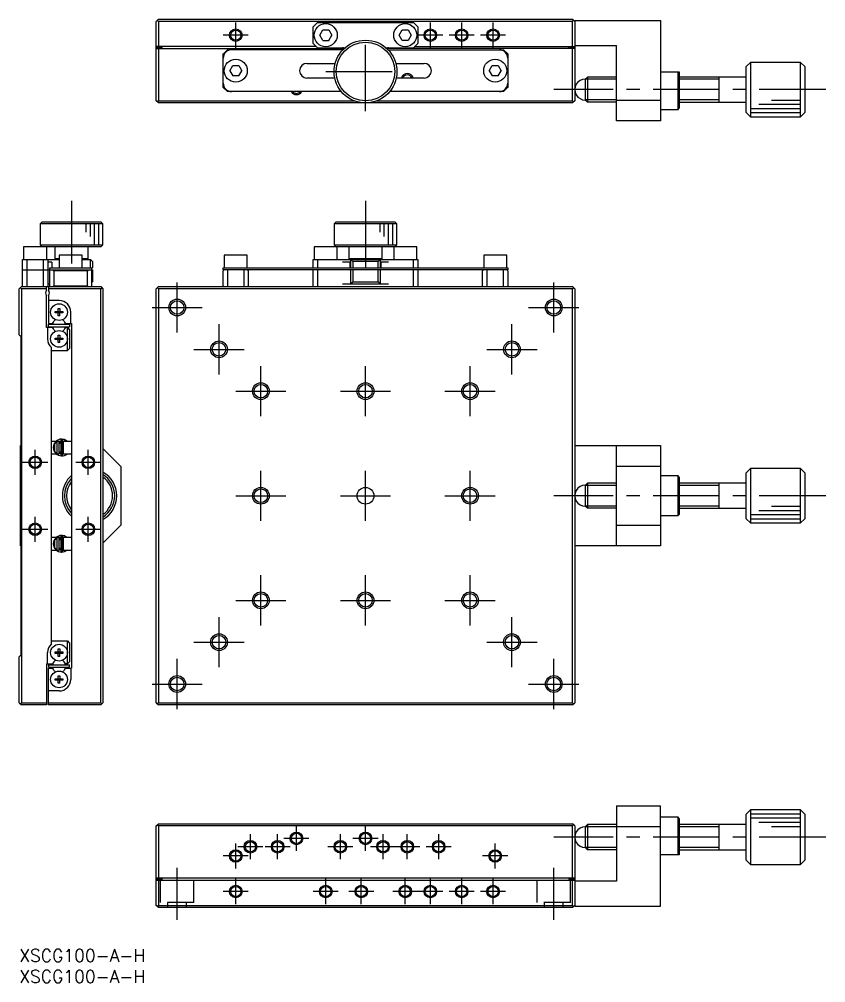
# Model space of a CAD drawing. Extents: x 0 to 385, y -8 to 222.
# Drawn here: x 0 to 192.7, y -8 to 222.3 of the extents above; entities that cross this region are included whole.
import ezdxf

# ---------------------------------------------------------------- set-up
doc = ezdxf.new("R2010")
doc.units = 0
doc.header["$LTSCALE"] = 0.5
doc.linetypes.add('CENTER', pattern=[50.8, 31.75, -6.35, 6.35, -6.35])
doc.linetypes.add('DASHED', pattern=[19.05, 12.7, -6.35])
for name, color, linetype in [('MSM_CENTER', 1, 'CENTER'), ('MSM_CONTINUOUS', 7, 'CONTINUOUS'), ('MSM_DASHED', 4, 'DASHED'), ('MSM_NARROW', 5, 'CONTINUOUS'), ('MSM_PART_NUMBER', 7, 'CONTINUOUS')]:
    doc.layers.add(name, color=color, linetype=linetype)
doc.styles.get("Standard").update_dxf_attribs({"font": 'txt.shx', "height": 3, "bigfont": 'bigfont.shx'})

# ---------------------------------------------------------------- blocks, each defined once
blk = doc.blocks.new('*U2')
at = {"layer": 'MSM_PART_NUMBER'}
blk.add_text('XSCG100-A-H', height=3, dxfattribs=at).set_placement((0, -3))
blk = doc.blocks.new('*U3')
at = {"layer": 'MSM_PART_NUMBER'}
blk.add_text('XSCG100-A-H', height=3, dxfattribs=at).set_placement((0, -8))

msp = doc.modelspace()

# ---------------------------------------------------------------- linework, layer by layer
at = {"layer": 'MSM_CENTER'}
for p, q in [((51.744928, 215.499999), (51.744928, 221.500001)), ((98.244928, 215.499999), (98.244928, 221.500001)), ((105.744928, 215.499999), (105.744928, 221.500001)), ((113.244928, 215.499999), (113.244928, 221.500001)), ((82.744929, 200.3), (82.744929, 219.3)), ((54.744931, 218.5), (48.744928, 218.5)), ((101.244931, 218.5), (95.244928, 218.5)), ((108.744931, 218.5), (102.744928, 218.5)), ((116.244931, 218.5), (110.244928, 218.5)), ((73.244929, 209.8), (92.244929, 209.8)), ((192.744929, 205.5), (127.744929, 205.5)), ((12.5, 178.9), (12.5, 163.9)), ((82.744929, 178.9), (82.744929, 162.9)), ((37.744929, 147.4), (37.744929, 159.4)), ((127.744929, 147.4), (127.744929, 159.4)), ((31.744929, 153.4), (43.744929, 153.4)), ((121.744929, 153.4), (133.744929, 153.4)), ((47.744929, 137.4), (47.744929, 149.4)), ((117.744929, 137.4), (117.744929, 149.4)), ((41.744929, 143.4), (53.744929, 143.4)), ((111.744929, 143.4), (123.744929, 143.4)), ((57.744929, 127.4), (57.744929, 139.4)), ((82.744929, 127.4), (82.744929, 139.4)), ((107.744929, 127.4), (107.744929, 139.4)), ((51.744929, 133.4), (63.744929, 133.4)), ((76.744929, 133.4), (88.744929, 133.4)), ((101.744929, 133.4), (113.744929, 133.4)), ((3.8, 113.399999), (3.8, 119.400001)), ((16.5, 113.399999), (16.5, 119.400001)), ((0.799998, 116.4), (6.800001, 116.4)), ((13.499998, 116.4), (19.500001, 116.4)), ((57.744929, 102.4), (57.744929, 114.4)), ((82.744929, 102.4), (82.744929, 114.4)), ((107.744929, 102.4), (107.744929, 114.4)), ((51.744929, 108.4), (63.744929, 108.4)), ((76.744929, 108.4), (88.744929, 108.4)), ((101.744929, 108.4), (113.744929, 108.4)), ((192.744929, 108.4), (127.744929, 108.4)), ((3.8, 97.399999), (3.8, 103.400001)), ((16.5, 97.399999), (16.5, 103.400001)), ((0.799998, 100.4), (6.800001, 100.4)), ((13.499998, 100.4), (19.500001, 100.4)), ((57.744929, 77.4), (57.744929, 89.4)), ((82.744929, 77.4), (82.744929, 89.4)), ((107.744929, 77.4), (107.744929, 89.4)), ((51.744929, 83.4), (63.744929, 83.4)), ((76.744929, 83.4), (88.744929, 83.4)), ((101.744929, 83.4), (113.744929, 83.4)), ((47.744929, 67.4), (47.744929, 79.4)), ((117.744929, 67.4), (117.744929, 79.4)), ((41.744929, 73.4), (53.744929, 73.4)), ((111.744929, 73.4), (123.744929, 73.4)), ((37.744929, 57.4), (37.744929, 69.4)), ((127.744929, 57.4), (127.744929, 69.4)), ((31.744929, 63.4), (43.744929, 63.4)), ((121.744929, 63.4), (133.744929, 63.4)), ((66.244929, 23.499999), (66.244929, 29.500001)), ((82.744929, 23.499999), (82.744929, 29.500001)), ((55.244929, 21.499999), (55.244929, 27.500001)), ((61.744929, 21.499999), (61.744929, 27.500001)), ((69.244931, 26.5), (63.244928, 26.5)), ((76.744929, 21.499999), (76.744929, 27.500001)), ((85.744931, 26.5), (79.744928, 26.5)), ((86.944929, 21.499999), (86.944929, 27.500001)), ((92.744929, 21.499999), (92.744929, 27.500001)), ((100.244929, 21.499999), (100.244929, 27.500001)), ((192.744929, 26.8), (127.744929, 26.8)), ((51.744929, 19.299999), (51.744929, 25.300001)), ((58.244931, 24.5), (52.244928, 24.5)), ((64.744931, 24.5), (58.744928, 24.5)), ((79.744931, 24.5), (73.744928, 24.5)), ((95.744931, 24.5), (83.944928, 24.5)), ((103.244931, 24.5), (97.244928, 24.5)), ((113.744929, 19.299999), (113.744929, 25.300001)), ((54.744931, 22.3), (48.744928, 22.3)), ((116.744931, 22.3), (110.744928, 22.3)), ((37.744929, 7), (37.744929, 19.5)), ((127.744929, 7), (127.744929, 19.5)), ((51.744929, 10.799999), (51.744929, 16.800001)), ((73.244929, 10.799999), (73.244929, 16.800001)), ((81.744929, 10.799999), (81.744929, 16.800001)), ((92.244929, 10.799999), (92.244929, 16.800001)), ((98.244929, 10.799999), (98.244929, 16.800001)), ((105.744929, 10.799999), (105.744929, 16.800001)), ((113.244929, 10.799999), (113.244929, 16.800001)), ((54.744931, 13.8), (48.744928, 13.8)), ((76.244931, 13.8), (70.244928, 13.8)), ((84.744931, 13.8), (78.744928, 13.8)), ((101.244931, 13.8), (89.244928, 13.8)), ((108.744931, 13.8), (102.744928, 13.8)), ((116.244931, 13.8), (110.244928, 13.8))]:
    msp.add_line(p, q, dxfattribs=at)
at = {"layer": 'MSM_CONTINUOUS'}
for p, q in [((32.744929, 221.8), (33.244929, 222.3)), ((32.744929, 202.8), (32.744929, 221.8)), ((32.994929, 222.05), (33.244929, 221.8)), ((33.244929, 222.3), (132.244929, 222.3)), ((33.244929, 221.8), (33.244929, 215.8)), ((132.244929, 221.8), (33.244929, 221.8)), ((71.244929, 221.5), (70.244929, 220.5)), ((71.244929, 221.5), (94.244929, 221.5)), ((95.244929, 220.5), (94.244929, 221.5)), ((132.244929, 222.3), (132.744929, 221.8)), ((132.244929, 221.8), (132.494929, 222.05)), ((132.244929, 215.8), (132.244929, 221.8)), ((132.744929, 222), (153.244929, 222)), ((132.744929, 222), (132.744929, 202.8)), ((153.244929, 222), (153.244929, 198)), ((70.244929, 216.5), (70.244929, 220.5)), ((71.801554, 218.5), (72.523242, 219.75)), ((72.523242, 219.75), (73.966617, 219.75)), ((73.966617, 219.75), (74.688305, 218.5)), ((90.801554, 218.5), (91.523242, 219.75)), ((91.523242, 219.75), (92.966617, 219.75)), ((92.966617, 219.75), (93.688305, 218.5)), ((95.244929, 220.5), (95.244929, 216.5)), ((70.244929, 216.5), (71.244929, 215.5)), ((72.523242, 217.25), (71.801554, 218.5)), ((72.523242, 217.25), (73.966617, 217.25)), ((73.966617, 217.25), (74.688305, 218.5)), ((91.523242, 217.25), (90.801554, 218.5)), ((92.966617, 217.25), (91.523242, 217.25)), ((93.688305, 218.5), (92.966617, 217.25)), ((94.244929, 215.5), (95.244929, 216.5)), ((70.944929, 215.8), (32.744929, 215.8)), ((32.744929, 215.55), (34.144929, 215.55)), ((32.744929, 215.3), (77.64591, 215.3)), ((33.244929, 215.3), (33.244929, 202.8)), ((34.144929, 215.3), (34.144929, 215.55)), ((48.744929, 214), (48.944929, 214.2)), ((49.744929, 215), (48.944929, 214.2)), ((48.944929, 214.2), (48.944929, 213.87178)), ((77.340302, 215), (49.744929, 215)), ((71.244929, 215.5), (77.244929, 215.5)), ((132.744929, 215.3), (87.843949, 215.3)), ((88.149557, 215), (115.744929, 215)), ((88.244929, 215.5), (94.244929, 215.5)), ((94.544929, 215.8), (132.744929, 215.8)), ((116.744929, 214), (115.744929, 215)), ((116.544929, 213.87178), (116.544929, 214.2)), ((132.744929, 215.55), (131.344929, 215.55)), ((131.344929, 215.3), (131.344929, 215.55)), ((132.244929, 202.8), (132.244929, 215.3)), ((132.744929, 216), (142.744929, 216)), ((142.744929, 198), (142.744929, 216)), ((48.744929, 206), (48.744929, 214)), ((116.744929, 214), (116.744929, 206)), ((174.744929, 212), (173.744929, 211)), ((174.744929, 212), (174.744929, 199)), ((186.744929, 212), (174.744929, 212)), ((186.744929, 199), (186.744929, 212)), ((187.744929, 211), (186.744929, 212)), ((50.301554, 210), (51.023242, 211.25)), ((50.301554, 210), (51.023242, 208.75)), ((51.023242, 211.25), (52.466617, 211.25)), ((52.466617, 211.25), (53.188305, 210)), ((52.466617, 208.75), (53.188305, 210)), ((68.744929, 211.75), (75.502865, 211.75)), ((89.986994, 211.75), (96.744929, 211.75)), ((112.301554, 210), (113.023242, 211.25)), ((112.301554, 210), (113.023242, 208.75)), ((113.023242, 211.25), (114.466617, 211.25)), ((114.466617, 211.25), (115.188305, 210)), ((114.466617, 208.75), (115.188305, 210)), ((153.244929, 209.75), (157.744929, 209.75)), ((157.444929, 200.75), (157.444929, 209.75)), ((157.744929, 209.75), (157.744929, 201.05)), ((173.744929, 200), (173.744929, 211)), ((187.744929, 211), (187.744929, 200)), ((52.466617, 208.75), (51.023242, 208.75)), ((75.406844, 208.25), (68.744929, 208.25)), ((96.744929, 208.25), (90.083015, 208.25)), ((114.466617, 208.75), (113.023242, 208.75)), ((135.244929, 207.9585), (135.786429, 208.5)), ((135.244929, 207.9585), (135.244929, 203.0415)), ((135.786429, 208.5), (135.786429, 202.5)), ((142.744929, 208.5), (135.786429, 208.5)), ((173.744929, 208.5), (157.744929, 208.5)), ((167.244929, 202.499995), (167.244929, 208.500005)), ((49.744929, 205), (48.744929, 206)), ((48.944929, 206.12822), (48.944929, 205.8)), ((76.982118, 205), (49.744929, 205)), ((115.744929, 205), (88.507741, 205)), ((115.744929, 205), (116.544929, 205.8)), ((116.544929, 205.8), (116.544929, 206.12822)), ((116.744929, 206), (116.544929, 205.8)), ((33.244929, 202.3), (32.744929, 202.8)), ((33.244929, 202.8), (32.994929, 202.55)), ((33.244929, 202.8), (80.052347, 202.8)), ((85.437512, 202.8), (132.244929, 202.8)), ((132.494929, 202.55), (132.244929, 202.8)), ((132.744929, 202.8), (132.244929, 202.3)), ((135.786429, 202.5), (135.244929, 203.0415)), ((142.744929, 203), (153.244929, 203)), ((132.244929, 202.3), (33.244929, 202.3)), ((142.744929, 202.5), (135.786429, 202.5)), ((153.244929, 200.75), (157.444929, 200.75)), ((157.444929, 200.75), (157.744929, 201.05)), ((157.744929, 202.5), (173.744929, 202.5)), ((173.744929, 200), (174.744929, 199)), ((174.744929, 199), (186.744929, 199)), ((186.744929, 199), (187.744929, 200)), ((153.244929, 198), (142.744929, 198)), ((5.5, 173.9), (5, 173.4)), ((20, 173.4), (5, 173.4)), ((5, 173.4), (5, 168.4)), ((5.5, 173.9), (19.5, 173.9)), ((20, 173.4), (19.5, 173.9)), ((20, 168.4), (20, 173.4)), ((75.744929, 173.9), (75.244929, 173.4)), ((90.244929, 173.4), (75.244929, 173.4)), ((75.244929, 173.4), (75.244929, 168.4)), ((75.744929, 173.9), (89.744929, 173.9)), ((90.244929, 173.4), (89.744929, 173.9)), ((90.244929, 168.4), (90.244929, 173.4)), ((5, 168.4), (20, 168.4)), ((5, 168.4), (5.5, 167.9)), ((19.5, 167.9), (20, 168.4)), ((75.244929, 168.4), (90.244929, 168.4)), ((75.244929, 168.4), (75.744929, 167.9)), ((89.744929, 167.9), (90.244929, 168.4)), ((19.5, 167.9), (1.05, 167.9)), ((1.05, 167.9), (1.05, 164.9)), ((6.55, 164.9), (6.55, 167.9)), ((8.5, 167.9), (8.5, 165.1)), ((15.05, 165.9), (9.55, 165.9)), ((9.55, 165.9), (9.55, 162.9)), ((15.05, 162.9), (15.05, 165.9)), ((16.5, 165.1), (16.5, 167.9)), ((54.494929, 165.9), (48.994929, 165.9)), ((48.994929, 165.9), (48.994929, 162.9)), ((54.494929, 162.9), (54.494929, 165.9)), ((94.994929, 167.9), (70.494929, 167.9)), ((70.494929, 167.9), (70.494929, 164.9)), ((75.994929, 164.9), (75.994929, 167.9)), ((78.744929, 167.9), (78.744929, 165.1)), ((86.744929, 165.1), (86.744929, 167.9)), ((89.494929, 167.9), (89.494929, 164.9)), ((94.994929, 164.9), (94.994929, 167.9)), ((116.494929, 165.9), (110.994929, 165.9)), ((110.994929, 165.9), (110.994929, 162.9)), ((116.494929, 162.9), (116.494929, 165.9)), ((0.8, 164.9), (9.55, 164.9)), ((0.8, 158.4), (0.8, 164.9)), ((1.8, 164.9), (1.8, 158.4)), ((5.8, 158.4), (5.8, 164.9)), ((6.8, 164.9), (6.8, 158.4)), ((7.8, 164.2), (6.8, 164.2)), ((7.8, 164.2), (7.8, 162.9)), ((8.5, 165.1), (9.55, 165.1)), ((8.5, 165.1), (8.7, 164.9)), ((15.05, 165.1), (16.5, 165.1)), ((15.05, 164.9), (17, 164.9)), ((16.3, 164.9), (16.5, 165.1)), ((17, 162.9), (17, 164.9)), ((17, 164.9), (17.5, 164.4)), ((17.5, 164.4), (17.5, 162.9)), ((70.244929, 162.9), (70.244929, 164.9)), ((70.244929, 164.9), (95.244929, 164.9)), ((71.244929, 164.9), (71.244929, 162.9)), ((78.97698, 164.2), (77.244929, 164.2)), ((78.744929, 165.1), (86.744929, 165.1)), ((78.744929, 165.1), (78.944929, 164.9)), ((78.97698, 164.2), (78.97698, 162.9)), ((79.244929, 164.9), (79.744929, 164.4)), ((79.244929, 162.9), (79.244929, 164.9)), ((79.744929, 164.4), (79.744929, 162.9)), ((85.744929, 164.4), (79.744929, 164.4)), ((86.244929, 164.9), (85.744929, 164.4)), ((85.744929, 162.9), (85.744929, 164.4)), ((86.244929, 164.9), (86.244929, 162.9)), ((88.244929, 164.2), (86.512879, 164.2)), ((86.512879, 162.9), (86.512879, 164.2)), ((86.544929, 164.9), (86.744929, 165.1)), ((94.244929, 162.9), (94.244929, 164.9)), ((95.244929, 164.9), (95.244929, 162.9)), ((0.8, 162.4), (17.5, 162.4)), ((7.3, 158.4), (7.3, 162.9)), ((7.3, 162.9), (17.5, 162.9)), ((8.3, 162.2), (8.1, 162.4)), ((8.3, 162.2), (8.3, 158.6)), ((16.3, 162.2), (8.3, 162.2)), ((16.5, 162.4), (16.3, 162.2)), ((16.3, 158.6), (16.3, 162.2)), ((17.3, 162.9), (17.3, 158.4)), ((17.5, 162.4), (17.5, 159.5)), ((48.744929, 162.4), (48.744929, 162.9)), ((48.744929, 162.9), (116.744929, 162.9)), ((48.944929, 162.4), (48.744929, 162.2)), ((116.744929, 162.4), (48.744929, 162.4)), ((48.744929, 158.6), (48.744929, 162.2)), ((49.744929, 162.4), (49.744929, 158.4)), ((53.744929, 158.4), (53.744929, 162.4)), ((54.544929, 162.4), (54.744929, 162.2)), ((54.744929, 162.2), (54.744929, 158.6)), ((70.244929, 158.4), (70.244929, 162.4)), ((71.244929, 162.4), (71.244929, 158.4)), ((79.244929, 159), (79.244929, 162.4)), ((79.744929, 162.4), (79.744929, 159.5)), ((85.744929, 159.5), (85.744929, 162.4)), ((86.244929, 162.4), (86.244929, 159)), ((94.244929, 158.4), (94.244929, 162.4)), ((95.244929, 162.4), (95.244929, 158.4)), ((110.944929, 162.4), (110.744929, 162.2)), ((110.744929, 158.6), (110.744929, 162.2)), ((111.744929, 162.4), (111.744929, 158.4)), ((115.744929, 158.4), (115.744929, 162.4)), ((116.544929, 162.4), (116.744929, 162.2)), ((116.744929, 162.9), (116.744929, 162.4)), ((116.744929, 162.2), (116.744929, 158.6)), ((7.3, 159), (6.8, 159)), ((17.5, 159.5), (17.3, 159.3)), ((88.244929, 159), (77.244929, 159)), ((79.744929, 159.5), (79.244929, 159)), ((79.744929, 159.5), (85.744929, 159.5)), ((85.744929, 159.5), (86.244929, 159)), ((0.5, 158.4), (0, 157.9)), ((0, 146.9), (0, 157.9)), ((0.5, 157.9), (0.25, 158.15)), ((0.5, 158.4), (6.8, 158.4)), ((0.5, 157.9), (0.5, 58.9)), ((6.5, 157.9), (0.5, 157.9)), ((6.5, 157.561438), (6.5, 158.4)), ((7, 158.4), (7, 157.5)), ((7, 158.4), (19.5, 158.4)), ((19.5, 157.9), (7, 157.9)), ((8.1, 158.4), (8.3, 158.6)), ((8.3, 158.6), (16.3, 158.6)), ((16.3, 158.6), (16.5, 158.4)), ((19.5, 158.4), (20, 157.9)), ((19.75, 158.15), (19.5, 157.9)), ((19.5, 58.9), (19.5, 157.9)), ((20, 157.9), (20, 58.9)), ((33.244929, 158.4), (32.744929, 157.9)), ((32.744929, 58.9), (32.744929, 157.9)), ((33.244929, 157.9), (32.994929, 158.15)), ((33.244929, 158.4), (132.244929, 158.4)), ((132.244929, 157.9), (33.244929, 157.9)), ((33.244929, 157.9), (33.244929, 58.9)), ((48.744929, 158.6), (48.944929, 158.4)), ((54.544929, 158.4), (54.744929, 158.6)), ((110.744929, 158.6), (110.944929, 158.4)), ((116.544929, 158.4), (116.744929, 158.6)), ((132.744929, 157.9), (132.244929, 158.4)), ((132.494929, 158.15), (132.244929, 157.9)), ((132.244929, 58.9), (132.244929, 157.9)), ((132.744929, 157.9), (132.744929, 58.9)), ((6.5, 148.6), (6.5, 156.238562)), ((7, 156.3), (7, 149.6)), ((9.55, 155.05), (7, 155.05)), ((8.613639, 152.48), (9.32, 152.48)), ((8.613639, 152.12), (8.613639, 152.48)), ((9.32, 152.12), (8.613639, 152.12)), ((9.32, 153.186361), (9.68, 153.186361)), ((9.32, 152.48), (9.32, 153.186361)), ((9.330372, 152.469628), (9.32, 152.48)), ((9.330372, 152.130372), (9.32, 152.12)), ((9.32, 151.413639), (9.32, 152.12)), ((9.330372, 152.130372), (9.330372, 152.469628)), ((9.330372, 152.469628), (9.669628, 152.469628)), ((9.669628, 152.130372), (9.330372, 152.130372)), ((9.669628, 152.469628), (9.68, 152.48)), ((9.669628, 152.469628), (9.669628, 152.130372)), ((9.669628, 152.130372), (9.68, 152.12)), ((9.68, 153.186361), (9.68, 152.48)), ((9.68, 152.48), (10.386361, 152.48)), ((10.386361, 152.12), (9.68, 152.12)), ((9.68, 151.413639), (9.68, 152.12)), ((10.386361, 152.48), (10.386361, 152.12)), ((12.3, 149.6), (12.3, 152.3)), ((7.955588, 149.6), (8.125185, 149.89375)), ((9.68, 151.413639), (9.32, 151.413639)), ((10.874815, 149.89375), (11.044412, 149.6)), ((7.955588, 148.6), (6.5, 148.6)), ((6.75, 148.6), (6.75, 145.9)), ((7, 149.6), (7.955588, 149.6)), ((7, 149.4), (12, 149.4)), ((7, 148.8), (7, 149.4)), ((7, 148.8), (12, 148.8)), ((8.125185, 148.30625), (7.955588, 148.6)), ((11.044412, 148.6), (10.874815, 148.30625)), ((11.044412, 149.6), (12.5, 149.6)), ((11.5, 148.6), (11.044412, 148.6)), ((11.5, 143.1), (11.5, 148.6)), ((11.5, 148.6), (12, 148.1)), ((12, 149.4), (12, 148.8)), ((12, 148.1), (12, 143.6)), ((12.5, 149.6), (12.5, 67.2)), ((0, 146.9), (0.35, 146.55)), ((0.35, 146.55), (0.35, 70.25)), ((8.613639, 146.08), (9.32, 146.08)), ((8.613639, 145.72), (8.613639, 146.08)), ((9.32, 145.72), (8.613639, 145.72)), ((9.32, 146.786361), (9.68, 146.786361)), ((9.32, 146.08), (9.32, 146.786361)), ((9.330372, 146.069628), (9.32, 146.08)), ((9.330372, 145.730372), (9.32, 145.72)), ((9.32, 145.013639), (9.32, 145.72)), ((9.330372, 145.730372), (9.330372, 146.069628)), ((9.330372, 146.069628), (9.669628, 146.069628)), ((9.669628, 145.730372), (9.330372, 145.730372)), ((9.669628, 146.069628), (9.68, 146.08)), ((9.669628, 146.069628), (9.669628, 145.730372)), ((9.669628, 145.730372), (9.68, 145.72)), ((9.68, 146.786361), (9.68, 146.08)), ((9.68, 146.08), (10.386361, 146.08)), ((10.386361, 145.72), (9.68, 145.72)), ((9.68, 145.013639), (9.68, 145.72)), ((10.386361, 146.08), (10.386361, 145.72)), ((7.7, 72.979062), (7.7, 143.820938)), ((7.7, 143.1), (11.5, 143.1)), ((9.68, 145.013639), (9.32, 145.013639)), ((12, 143.6), (11.5, 143.1)), ((0.3, 96.4), (0.3, 120.4)), ((0.3, 120.4), (0.35, 120.4)), ((8.768488, 121.4), (7.7, 121.4)), ((8.5, 120.816515), (9, 121.345683)), ((8.5, 118.983485), (8.5, 120.816515)), ((9, 121.4), (9, 118.4)), ((9.5, 121.4), (9, 121.4)), ((9.499825, 121.355309), (9.90976, 121.475193)), ((9.5, 118.4), (9.5, 121.4)), ((9.909816, 120.9), (9.5, 120.9)), ((9.7, 121.4), (9.611564, 121.4)), ((9.7, 120.9), (9.7, 121.4)), ((9.909816, 121.716084), (9.909816, 118.166084)), ((10.836311, 121.813382), (10.154198, 121.940229)), ((10.355104, 121.78469), (10.349733, 121.782424)), ((10.388597, 121.797694), (10.355104, 121.78469)), ((10.359816, 118.166084), (10.359816, 121.716084)), ((10.359816, 121.115221), (10.499959, 121.355542)), ((10.5, 120.9), (10.359816, 120.9)), ((10.42269, 121.809011), (10.388597, 121.797694)), ((10.4573, 121.818616), (10.42269, 121.809011)), ((10.492342, 121.826483), (10.4573, 121.818616)), ((10.527729, 121.832595), (10.492342, 121.826483)), ((10.5, 121.4), (10.5, 118.4)), ((12.5, 121.4), (10.5, 121.4)), ((10.563375, 121.836937), (10.527729, 121.832595)), ((10.59919, 121.839496), (10.563375, 121.836937)), ((10.635089, 121.840268), (10.59919, 121.839496)), ((10.670982, 121.83925), (10.635089, 121.840268)), ((10.706781, 121.836445), (10.670982, 121.83925)), ((10.742398, 121.831859), (10.706781, 121.836445)), ((10.777745, 121.825504), (10.742398, 121.831859)), ((10.768643, 121.409397), (10.763253, 121.4)), ((10.774403, 121.419881), (10.768643, 121.409397)), ((10.921883, 121.779112), (10.774062, 121.399982)), ((10.780495, 121.431383), (10.774403, 121.419881)), ((10.812736, 121.817394), (10.777745, 121.825504)), ((10.78688, 121.443829), (10.780495, 121.431383)), ((10.793516, 121.457137), (10.78688, 121.443829)), ((10.80036, 121.47122), (10.793516, 121.457137)), ((10.807367, 121.485987), (10.80036, 121.47122)), ((10.814492, 121.501342), (10.807367, 121.485987)), ((10.847283, 121.80755), (10.812736, 121.817394)), ((10.821688, 121.517185), (10.814492, 121.501342)), ((10.828909, 121.533412), (10.821688, 121.517185)), ((10.836107, 121.549918), (10.828909, 121.533412)), ((10.843236, 121.566596), (10.836107, 121.549918)), ((10.92052, 121.779692), (10.836311, 121.813382)), ((10.850248, 121.583336), (10.843236, 121.566596)), ((10.881302, 121.795995), (10.847283, 121.80755)), ((10.857099, 121.600029), (10.850248, 121.583336)), ((10.863744, 121.616568), (10.857099, 121.600029)), ((10.87014, 121.632844), (10.863744, 121.616568)), ((10.876244, 121.648751), (10.87014, 121.632844)), ((10.882017, 121.664185), (10.876244, 121.648751)), ((10.912964, 121.783498), (10.881302, 121.795995)), ((10.887422, 121.679047), (10.882017, 121.664185)), ((10.892423, 121.693239), (10.887422, 121.679047)), ((10.896988, 121.706668), (10.892423, 121.693239)), ((10.901087, 121.719248), (10.896988, 121.706668)), ((10.904693, 121.730897), (10.901087, 121.719248)), ((10.907783, 121.741538), (10.904693, 121.730897)), ((10.910336, 121.751102), (10.907783, 121.741538)), ((10.912337, 121.759527), (10.910336, 121.751102)), ((10.912259, 121.783645), (10.913719, 121.782925)), ((10.913771, 121.766759), (10.912337, 121.759527)), ((11.501531, 121.400224), (10.912719, 121.78301)), ((10.913719, 121.782925), (10.914604, 121.780858)), ((10.91463, 121.772749), (10.913771, 121.766759)), ((10.914604, 121.780858), (10.914909, 121.777459)), ((10.914909, 121.777459), (10.91463, 121.772749)), ((10.994592, 121.746219), (10.92052, 121.779692)), ((132.744929, 120.4), (153.244929, 120.4)), ((142.744929, 96.4), (142.744929, 120.4)), ((153.244929, 120.4), (153.244929, 96.4)), ((7.7, 118.4), (8.862118, 118.4)), ((9, 118.454317), (8.5, 118.983485)), ((9, 118.4), (9.5, 118.4)), ((9.909751, 118.40729), (9.499871, 118.526509)), ((9.5, 118.9), (9.909816, 118.9)), ((9.7, 118.453188), (9.7, 118.9)), ((10.359816, 118.9), (10.5, 118.9)), ((10.499995, 118.526607), (10.359816, 118.766948)), ((10.500103, 118.434345), (10.359883, 118.406971)), ((10.5, 118.4), (12.5, 118.4)), ((10.859415, 118.078523), (10.860371, 118.078841)), ((10.860371, 118.078841), (10.862998, 118.079722)), ((10.862998, 118.079722), (10.864236, 118.080141)), ((10.864236, 118.080141), (10.865972, 118.080732)), ((10.865972, 118.080732), (10.86775, 118.081344)), ((10.86775, 118.081344), (10.869134, 118.081823)), ((10.869134, 118.081823), (10.870426, 118.082273)), ((10.870426, 118.082273), (10.871895, 118.082789)), ((10.871895, 118.082789), (10.873133, 118.083226)), ((10.873133, 118.083226), (10.874875, 118.083845)), ((10.874875, 118.083845), (10.876282, 118.084349)), ((10.876282, 118.084349), (10.8777, 118.08486)), ((10.8777, 118.08486), (10.878964, 118.085319)), ((10.878964, 118.085319), (10.912964, 118.098671)), ((10.912259, 118.098524), (10.912056, 118.099009)), ((10.912964, 118.098671), (10.912259, 118.098524)), ((24.3, 115.4), (20, 119.7)), ((24.3, 115.4), (24.3, 101.4)), ((153.244929, 115.4), (142.744929, 115.4)), ((157.444929, 113.15), (153.244929, 113.15)), ((157.444929, 103.65), (157.444929, 113.15)), ((157.744929, 112.85), (157.444929, 113.15)), ((157.744929, 112.85), (157.744929, 103.95)), ((174.744929, 114.9), (173.744929, 113.9)), ((173.744929, 102.9), (173.744929, 113.9)), ((174.744929, 114.9), (174.744929, 101.9)), ((186.744929, 114.9), (174.744929, 114.9)), ((186.744929, 101.9), (186.744929, 114.9)), ((187.744929, 113.9), (186.744929, 114.9)), ((187.744929, 113.9), (187.744929, 102.9)), ((135.244929, 110.8585), (135.786429, 111.4)), ((135.244929, 110.8585), (135.244929, 105.9415)), ((135.786429, 111.4), (135.786429, 105.4)), ((142.744929, 111.4), (135.786429, 111.4)), ((173.744929, 111.4), (157.744949, 111.4)), ((167.244929, 105.399995), (167.244929, 111.400005)), ((135.786429, 105.4), (135.244929, 105.9415)), ((142.744929, 105.4), (135.786429, 105.4)), ((153.244929, 103.65), (157.444929, 103.65)), ((157.444929, 103.65), (157.744929, 103.95)), ((157.744949, 105.4), (173.744929, 105.4)), ((20, 97.1), (24.3, 101.4)), ((142.744929, 101.4), (153.244929, 101.4)), ((173.744929, 102.9), (174.744929, 101.9)), ((174.744929, 101.9), (186.744929, 101.9)), ((186.744929, 101.9), (187.744929, 102.9)), ((8.768488, 98.4), (7.7, 98.4)), ((8.5, 97.816515), (9, 98.345683)), ((8.5, 95.983485), (8.5, 97.816515)), ((9, 98.4), (9, 95.4)), ((9.5, 98.4), (9, 98.4)), ((9.499825, 98.355309), (9.90976, 98.475193)), ((9.5, 95.4), (9.5, 98.4)), ((9.909816, 97.9), (9.5, 97.9)), ((9.7, 98.4), (9.611564, 98.4)), ((9.7, 97.9), (9.7, 98.4)), ((9.909816, 98.716084), (9.909816, 95.166084)), ((10.836311, 98.813382), (10.154198, 98.940229)), ((10.355104, 98.78469), (10.349733, 98.782424)), ((10.388597, 98.797694), (10.355104, 98.78469)), ((10.359816, 95.166084), (10.359816, 98.716084)), ((10.359816, 98.115221), (10.499959, 98.355542)), ((10.5, 97.9), (10.359816, 97.9)), ((10.42269, 98.809011), (10.388597, 98.797694)), ((10.4573, 98.818616), (10.42269, 98.809011)), ((10.492342, 98.826483), (10.4573, 98.818616)), ((10.527729, 98.832595), (10.492342, 98.826483)), ((10.5, 98.4), (10.5, 95.4)), ((12.5, 98.4), (10.5, 98.4)), ((10.563375, 98.836937), (10.527729, 98.832595)), ((10.59919, 98.839496), (10.563375, 98.836937)), ((10.635089, 98.840268), (10.59919, 98.839496)), ((10.670982, 98.83925), (10.635089, 98.840268)), ((10.706781, 98.836445), (10.670982, 98.83925)), ((10.742398, 98.831859), (10.706781, 98.836445)), ((10.777745, 98.825504), (10.742398, 98.831859)), ((10.768643, 98.409397), (10.763253, 98.4)), ((10.774403, 98.419881), (10.768643, 98.409397)), ((10.922579, 98.777992), (10.774062, 98.399982)), ((10.780495, 98.431383), (10.774403, 98.419881)), ((10.812736, 98.817394), (10.777745, 98.825504)), ((10.78688, 98.443829), (10.780495, 98.431383)), ((10.793516, 98.457137), (10.78688, 98.443829)), ((10.80036, 98.47122), (10.793516, 98.457137)), ((10.807367, 98.485987), (10.80036, 98.47122)), ((10.814492, 98.501342), (10.807367, 98.485987)), ((10.847283, 98.80755), (10.812736, 98.817394)), ((10.821688, 98.517185), (10.814492, 98.501342)), ((10.828909, 98.533412), (10.821688, 98.517185)), ((10.836107, 98.549918), (10.828909, 98.533412)), ((10.843236, 98.566596), (10.836107, 98.549918)), ((10.994592, 98.746219), (10.836311, 98.813382)), ((10.850248, 98.583336), (10.843236, 98.566596)), ((10.881302, 98.795995), (10.847283, 98.80755)), ((10.857099, 98.600029), (10.850248, 98.583336)), ((10.863744, 98.616568), (10.857099, 98.600029)), ((10.87014, 98.632844), (10.863744, 98.616568)), ((10.876244, 98.648751), (10.87014, 98.632844)), ((10.882017, 98.664185), (10.876244, 98.648751)), ((10.912964, 98.783498), (10.881302, 98.795995)), ((10.887422, 98.679047), (10.882017, 98.664185)), ((10.892423, 98.693239), (10.887422, 98.679047)), ((10.896988, 98.706668), (10.892423, 98.693239)), ((10.901087, 98.719248), (10.896988, 98.706668)), ((10.904693, 98.730897), (10.901087, 98.719248)), ((10.907783, 98.741538), (10.904693, 98.730897)), ((10.910336, 98.751102), (10.907783, 98.741538)), ((10.912337, 98.759527), (10.910336, 98.751102)), ((10.912259, 98.783645), (10.913719, 98.782925)), ((10.913771, 98.766759), (10.912337, 98.759527)), ((11.501531, 98.400224), (10.912719, 98.78301)), ((10.913719, 98.782925), (10.914604, 98.780858)), ((10.91463, 98.772749), (10.913771, 98.766759)), ((10.914604, 98.780858), (10.914909, 98.777459)), ((10.914909, 98.777459), (10.91463, 98.772749)), ((10.921883, 98.779112), (10.922579, 98.777992)), ((0.35, 96.4), (0.3, 96.4)), ((7.7, 95.4), (8.862118, 95.4)), ((9, 95.454317), (8.5, 95.983485)), ((9, 95.4), (9.5, 95.4)), ((9.909751, 95.40729), (9.499871, 95.526509)), ((9.5, 95.9), (9.909816, 95.9)), ((9.7, 95.453188), (9.7, 95.9)), ((10.359816, 95.9), (10.5, 95.9)), ((10.499995, 95.526607), (10.359816, 95.766948)), ((10.500103, 95.434345), (10.359883, 95.406971)), ((10.5, 95.4), (12.5, 95.4)), ((10.859415, 95.078523), (10.860371, 95.078841)), ((10.860371, 95.078841), (10.862998, 95.079722)), ((10.862998, 95.079722), (10.864236, 95.080141)), ((10.864236, 95.080141), (10.865972, 95.080732)), ((10.865972, 95.080732), (10.86775, 95.081344)), ((10.86775, 95.081344), (10.869134, 95.081823)), ((10.869134, 95.081823), (10.870426, 95.082273)), ((10.870426, 95.082273), (10.871895, 95.082789)), ((10.871895, 95.082789), (10.873133, 95.083226)), ((10.873133, 95.083226), (10.874875, 95.083845)), ((10.874875, 95.083845), (10.876282, 95.084349)), ((10.876282, 95.084349), (10.8777, 95.08486)), ((10.8777, 95.08486), (10.878964, 95.085319)), ((10.878964, 95.085319), (10.912964, 95.098671)), ((10.912259, 95.098524), (10.912056, 95.099009)), ((10.912964, 95.098671), (10.912259, 95.098524)), ((153.244929, 96.4), (132.744929, 96.4)), ((7.7, 73.7), (11.5, 73.7)), ((11.5, 68.2), (11.5, 73.7)), ((11.5, 73.7), (12, 73.2)), ((9.32, 71.786361), (9.68, 71.786361)), ((9.32, 71.08), (9.32, 71.786361)), ((9.68, 71.786361), (9.68, 71.08)), ((12, 73.2), (12, 68.7)), ((0.35, 70.25), (0, 69.9)), ((0, 58.9), (0, 69.9)), ((6.75, 68.2), (6.75, 70.9)), ((8.613639, 71.08), (9.32, 71.08)), ((8.613639, 70.72), (8.613639, 71.08)), ((9.32, 70.72), (8.613639, 70.72)), ((9.330372, 71.069628), (9.32, 71.08)), ((9.330372, 70.730372), (9.32, 70.72)), ((9.32, 70.013639), (9.32, 70.72)), ((9.68, 70.013639), (9.32, 70.013639)), ((9.330372, 70.730372), (9.330372, 71.069628)), ((9.330372, 71.069628), (9.669628, 71.069628)), ((9.669628, 70.730372), (9.330372, 70.730372)), ((9.669628, 71.069628), (9.68, 71.08)), ((9.669628, 71.069628), (9.669628, 70.730372)), ((9.669628, 70.730372), (9.68, 70.72)), ((9.68, 71.08), (10.386361, 71.08)), ((10.386361, 70.72), (9.68, 70.72)), ((9.68, 70.013639), (9.68, 70.72)), ((10.386361, 71.08), (10.386361, 70.72)), ((6.5, 68.2), (7.955588, 68.2)), ((6.5, 68.2), (6.5, 58.4)), ((7, 68), (12, 68)), ((7, 68), (7, 67.4)), ((7, 67.4), (12, 67.4)), ((7, 58.4), (7, 67.2)), ((7, 67.2), (7.955588, 67.2)), ((8.125185, 68.49375), (7.955588, 68.2)), ((7.955588, 67.2), (8.125185, 66.90625)), ((11.044412, 68.2), (10.874815, 68.49375)), ((10.874815, 66.90625), (11.044412, 67.2)), ((11.5, 68.2), (11.044412, 68.2)), ((11.044412, 67.2), (12.5, 67.2)), ((12, 68.7), (11.5, 68.2)), ((12, 67.4), (12, 68)), ((12.3, 67.2), (12.3, 64.5)), ((8.613639, 64.68), (9.32, 64.68)), ((8.613639, 64.32), (8.613639, 64.68)), ((9.32, 65.386361), (9.68, 65.386361)), ((9.32, 64.68), (9.32, 65.386361)), ((9.330372, 64.669628), (9.32, 64.68)), ((9.330372, 64.330372), (9.330372, 64.669628)), ((9.330372, 64.669628), (9.669628, 64.669628)), ((9.669628, 64.669628), (9.68, 64.68)), ((9.669628, 64.669628), (9.669628, 64.330372)), ((9.68, 65.386361), (9.68, 64.68)), ((9.68, 64.68), (10.386361, 64.68)), ((10.386361, 64.68), (10.386361, 64.32)), ((9.32, 64.32), (8.613639, 64.32)), ((9.330372, 64.330372), (9.32, 64.32)), ((9.32, 63.613639), (9.32, 64.32)), ((9.68, 63.613639), (9.32, 63.613639)), ((9.669628, 64.330372), (9.330372, 64.330372)), ((9.669628, 64.330372), (9.68, 64.32)), ((10.386361, 64.32), (9.68, 64.32)), ((9.68, 63.613639), (9.68, 64.32)), ((9.55, 61.75), (7, 61.75)), ((0, 58.9), (0.5, 58.4)), ((0.25, 58.65), (0.5, 58.9)), ((0.5, 58.9), (6.5, 58.9)), ((6.5, 58.4), (0.5, 58.4)), ((7, 58.9), (19.5, 58.9)), ((19.5, 58.4), (7, 58.4)), ((19.5, 58.9), (19.75, 58.65)), ((20, 58.9), (19.5, 58.4)), ((32.744929, 58.9), (33.244929, 58.4)), ((33.244929, 58.9), (32.994929, 58.65)), ((33.244929, 58.9), (132.244929, 58.9)), ((132.244929, 58.4), (33.244929, 58.4)), ((132.494929, 58.65), (132.244929, 58.9)), ((132.244929, 58.4), (132.744929, 58.9)), ((142.744929, 34.3), (153.244929, 34.3)), ((142.744929, 34.3), (142.744929, 16.3)), ((153.244929, 10.3), (153.244929, 34.3)), ((174.744929, 33.3), (173.744929, 32.3)), ((173.744929, 21.3), (173.744929, 32.3)), ((174.744929, 33.3), (174.744929, 20.3)), ((186.744929, 33.3), (174.744929, 33.3)), ((186.744929, 20.3), (186.744929, 33.3)), ((187.744929, 32.3), (186.744929, 33.3)), ((187.744929, 32.3), (187.744929, 21.3)), ((32.744929, 29.5), (33.244929, 30)), ((33.244929, 30), (132.244929, 30)), ((132.744929, 29.5), (132.244929, 30)), ((157.444929, 31.55), (153.244929, 31.55)), ((157.444929, 22.55), (157.444929, 31.55)), ((157.744929, 31.25), (157.444929, 31.55)), ((157.744929, 31.25), (157.744929, 22.55)), ((32.744929, 10.5), (32.744929, 29.5)), ((32.994929, 29.75), (33.244929, 29.5)), ((33.244929, 29.5), (33.244929, 17)), ((132.244929, 29.5), (33.244929, 29.5)), ((132.244929, 29.5), (132.494929, 29.75)), ((132.244929, 17), (132.244929, 29.5)), ((132.744929, 29.5), (132.744929, 10.3)), ((135.244929, 29.2585), (135.786429, 29.8)), ((135.244929, 29.2585), (135.244929, 24.3415)), ((135.786429, 29.8), (135.786429, 23.8)), ((142.744929, 29.8), (135.786429, 29.8)), ((153.244929, 29.3), (142.744929, 29.3)), ((173.744929, 29.8), (157.744929, 29.8)), ((167.244929, 23.799995), (167.244929, 29.800005)), ((135.786429, 23.8), (135.244929, 24.3415)), ((142.744929, 23.8), (135.786429, 23.8)), ((157.744929, 23.8), (173.744929, 23.8)), ((157.744929, 22.55), (153.244929, 22.55)), ((173.744929, 21.3), (174.744929, 20.3)), ((186.744929, 20.3), (187.744929, 21.3)), ((174.744929, 20.3), (186.744929, 20.3)), ((132.744929, 17), (32.744929, 17)), ((32.744929, 16.75), (34.144929, 16.75)), ((32.744929, 16.5), (132.744929, 16.5)), ((33.244929, 16.5), (33.244929, 10.5)), ((34.144929, 17), (34.144929, 16.75)), ((131.344929, 17), (131.344929, 16.75)), ((132.744929, 16.75), (131.344929, 16.75)), ((132.244929, 10.5), (132.244929, 16.5)), ((142.744929, 16.3), (132.744929, 16.3)), ((33.244929, 10), (32.744929, 10.5)), ((33.244929, 10.5), (32.994929, 10.25)), ((33.244929, 10.5), (132.244929, 10.5)), ((132.244929, 10), (33.244929, 10)), ((132.494929, 10.25), (132.244929, 10.5)), ((132.744929, 10.5), (132.244929, 10)), ((132.744929, 10.3), (153.244929, 10.3))]:
    msp.add_line(p, q, dxfattribs=at)
for centre, radius in [((73.244929, 218.5), 2.75), ((92.244929, 218.5), 2.75), ((51.744928, 218.5), 1.2295), ((98.244928, 218.5), 1.2295), ((105.744928, 218.5), 1.2295), ((113.244928, 218.5), 1.2295), ((82.744929, 209.8), 7.5), ((82.744929, 209.8), 7), ((51.744929, 210), 2.75), ((113.744929, 210), 2.75), ((37.744929, 153.4), 1.621), ((127.744929, 153.4), 1.621), ((9.5, 152.3), 2), ((9.5, 145.9), 2), ((47.744929, 143.4), 1.621), ((117.744929, 143.4), 1.621), ((57.744929, 133.4), 1.621), ((82.744929, 133.4), 1.621), ((107.744929, 133.4), 1.621), ((3.799999, 116.4), 1.2295), ((16.499999, 116.4), 1.2295), ((57.744929, 108.4), 1.621), ((82.744929, 108.4), 2), ((107.744929, 108.4), 1.621), ((3.799999, 100.4), 1.2295), ((16.499999, 100.4), 1.2295), ((57.744929, 83.4), 1.621), ((82.744929, 83.4), 1.621), ((107.744929, 83.4), 1.621), ((47.744929, 73.4), 1.621), ((117.744929, 73.4), 1.621), ((9.5, 70.9), 2), ((9.5, 64.5), 2), ((37.744929, 63.4), 1.621), ((127.744929, 63.4), 1.621), ((66.244929, 26.5), 1.2295), ((82.744929, 26.5), 1.2295), ((55.244929, 24.5), 1.2295), ((61.744929, 24.5), 1.2295), ((76.744929, 24.5), 1.2295), ((86.944929, 24.5), 1.2295), ((92.744929, 24.5), 1.2295), ((100.244929, 24.5), 1.2295), ((51.744929, 22.3), 1.2295), ((113.744929, 22.3), 1.2295), ((51.744929, 13.8), 1.2295), ((73.244929, 13.8), 1.2295), ((81.744929, 13.8), 1.2295), ((92.244929, 13.8), 1.2295), ((98.244929, 13.8), 1.2295), ((105.744929, 13.8), 1.2295), ((113.244929, 13.8), 1.2295)]:
    msp.add_circle(centre, radius, dxfattribs=at)
for centre, radius, start, end in [((50.744929, 213), 2, 90, 180), ((77.244929, 213.5), 2, 74.334976, 90), ((88.244929, 213.5), 2, 90, 105.665024), ((114.744929, 213), 2, 0, 90), ((68.744929, 210), 1.75, 90, 270), ((96.744929, 210), 1.75, 270, 90), ((92.744928, 207.8), 1.2295, 21.4692876, 158.5307124), ((135.244929, 205.5), 2.5, 89.05661378, 270.94337613), ((50.744929, 207), 2, 180, 270), ((66.244928, 205.8), 1.2295, 220.59221186, 319.40778814), ((114.744929, 207), 2, 270, 0), ((7.25, 156.9), 1, 138.590378, 221.409622), ((6.2, 156.9), 1, 323.130102, 36.869898), ((9.55, 152.3), 2.75, 0, 90), ((9.5, 149.099999), 1.5875, 149.999969, 169.10691), ((9.5, 149.1), 1.5875, 135, 150), ((9.615, 148.98519), 1.75, 121.886504, 135.004406), ((9.5, 149.099999), 1.5875, 120.433182, 134.999974), ((9.5, 149.099999), 1.5875, 45.000026, 59.566818), ((9.385, 148.98519), 1.75, 44.995594, 58.113496), ((9.5, 149.1), 1.5875, 30, 45), ((9.5, 149.099999), 1.5875, 10.89309, 30), ((9.5, 149.099999), 1.5875, 190.893016, 210), ((9.5, 149.1), 1.5875, 210, 225), ((9.5, 149.099999), 1.5875, 224.999974, 239.566737), ((9.615, 149.21481), 1.75, 224.995594, 238.113496), ((9.5, 149.099999), 1.5875, 300.433263, 315.000026), ((9.385, 149.21481), 1.75, 301.886504, 315.004406), ((9.5, 149.1), 1.5875, 315, 330), ((9.5, 149.099999), 1.5875, 330.000031, 349.106984), ((9.5, 145.9), 2.75, 180, 229.114807), ((10.134894, 119.941122), 1.999256, 90.7244, 269.309621), ((10.134816, 121.716084), 0.225, 0, 180), ((10.134816, 118.166084), 0.225, 180, 0), ((10.133182, 119.946113), 2.004326, 270.74954, 309.511687), ((16.8, 108.4), 6.5, 131.41731, 228.58269), ((16.8, 108.4), 6.5, 299.492373, 60.507627), ((16.8, 108.4), 6, 302.230953, 57.769047), ((16.8, 108.4), 5.5, 305.578526, 54.421474), ((16.8, 108.4), 6, 135.779956, 224.220044), ((16.8, 108.4), 5.5, 141.427349, 218.572651), ((135.244929, 108.4), 2.5, 89.05661378, 270.94337613), ((10.134894, 96.941122), 1.999256, 90.7244, 269.309621), ((10.134816, 98.716084), 0.225, 0, 180), ((10.134816, 95.166084), 0.225, 180, 0), ((10.133182, 96.946113), 2.004326, 270.74954, 309.511687), ((9.5, 70.9), 2.75, 130.885193, 180), ((9.5, 67.700001), 1.5875, 150, 169.106984), ((9.5, 67.700001), 1.5875, 190.89309, 210), ((9.5, 67.7), 1.5875, 135, 150), ((9.5, 67.7), 1.5875, 210, 225), ((9.5, 67.700001), 1.5875, 120.433263, 135.000026), ((9.615, 67.58519), 1.75, 121.886504, 135.004406), ((9.5, 67.700001), 1.5875, 44.999974, 59.566737), ((9.385, 67.58519), 1.75, 44.995594, 58.113496), ((9.5, 67.7), 1.5875, 30, 45), ((9.5, 67.7), 1.5875, 315, 330), ((9.5, 67.700001), 1.5875, 10.893016, 30), ((9.5, 67.700001), 1.5875, 330, 349.10691), ((9.615, 67.81481), 1.75, 224.995594, 238.113496), ((9.5, 67.700001), 1.5875, 225.000026, 239.566818), ((9.55, 64.5), 2.75, 270, 0), ((9.5, 67.700001), 1.5875, 300.433182, 314.999974), ((9.385, 67.81481), 1.75, 301.886504, 315.004406), ((135.244929, 26.8), 2.5, 89.05661378, 270.94337613)]:
    msp.add_arc(centre, radius, start, end, dxfattribs=at)
at = {"layer": 'MSM_DASHED'}
for p, q in [((33.744929, 11.2), (33.744929, 16.5)), ((41.744929, 11.2), (41.744929, 16.5)), ((123.744929, 11.2), (123.744929, 16.5)), ((131.744929, 11.2), (131.744929, 16.5)), ((41.744929, 11.2), (33.744929, 11.2)), ((35.494929, 10), (35.494929, 11.2)), ((39.994929, 10), (39.994929, 11.2)), ((131.744929, 11.2), (123.744929, 11.2)), ((125.494929, 10), (125.494929, 11.2)), ((129.994929, 10), (129.994929, 11.2))]:
    msp.add_line(p, q, dxfattribs=at)
at = {"layer": 'MSM_NARROW'}
for p, q in [((142.744929, 207.9585), (135.244929, 207.9585)), ((167.244929, 207.9585), (157.744929, 207.9585)), ((142.744929, 203.0415), (135.244929, 203.0415)), ((167.244929, 203.0415), (157.744929, 203.0415)), ((179.744929, 203), (186.744929, 203)), ((174.744929, 201), (186.744929, 201)), ((176.744929, 202), (186.744929, 202)), ((174.744929, 200), (186.744929, 200)), ((16, 171.4), (16, 173.4)), ((17, 170.4), (17, 173.4)), ((18, 168.4), (18, 173.4)), ((19, 168.4), (19, 173.4)), ((86.244929, 171.4), (86.244929, 173.4)), ((87.244929, 170.4), (87.244929, 173.4)), ((88.244929, 168.4), (88.244929, 173.4)), ((89.244929, 168.4), (89.244929, 173.4)), ((142.744929, 110.8585), (135.244929, 110.8585)), ((167.244929, 110.8585), (157.744929, 110.8585)), ((142.744929, 105.9415), (135.244929, 105.9415)), ((167.244929, 105.9415), (157.744929, 105.9415)), ((174.744929, 103.9), (186.744929, 103.9)), ((176.744929, 104.9), (186.744929, 104.9)), ((179.744929, 105.9), (186.744929, 105.9)), ((174.744929, 102.9), (186.744929, 102.9)), ((186.744929, 32.3), (174.744929, 32.3)), ((186.744929, 31.3), (174.744929, 31.3)), ((186.744929, 30.3), (176.744929, 30.3)), ((142.744929, 29.2585), (135.244929, 29.2585)), ((167.244929, 29.2585), (157.744929, 29.2585)), ((186.744929, 29.3), (179.744929, 29.3)), ((142.744929, 24.3415), (135.244929, 24.3415)), ((167.244929, 24.3415), (157.744929, 24.3415))]:
    msp.add_line(p, q, dxfattribs=at)
for centre, radius in [((51.744928, 218.5), 1.5), ((98.244928, 218.5), 1.5), ((105.744928, 218.5), 1.5), ((113.244928, 218.5), 1.5), ((37.744929, 153.4), 2), ((127.744929, 153.4), 2), ((47.744929, 143.4), 2), ((117.744929, 143.4), 2), ((57.744929, 133.4), 2), ((82.744929, 133.4), 2), ((107.744929, 133.4), 2), ((3.799999, 116.4), 1.5), ((16.499999, 116.4), 1.5), ((57.744929, 108.4), 2), ((107.744929, 108.4), 2), ((3.799999, 100.4), 1.5), ((16.499999, 100.4), 1.5), ((57.744929, 83.4), 2), ((82.744929, 83.4), 2), ((107.744929, 83.4), 2), ((47.744929, 73.4), 2), ((117.744929, 73.4), 2), ((37.744929, 63.4), 2), ((127.744929, 63.4), 2), ((66.244929, 26.5), 1.5), ((82.744929, 26.5), 1.5), ((55.244929, 24.5), 1.5), ((61.744929, 24.5), 1.5), ((76.744929, 24.5), 1.5), ((86.944929, 24.5), 1.5), ((92.744929, 24.5), 1.5), ((100.244929, 24.5), 1.5), ((51.744929, 22.3), 1.5), ((113.744929, 22.3), 1.5), ((51.744929, 13.8), 1.5), ((73.244929, 13.8), 1.5), ((81.744929, 13.8), 1.5), ((92.244929, 13.8), 1.5), ((98.244929, 13.8), 1.5), ((105.744929, 13.8), 1.5), ((113.244929, 13.8), 1.5)]:
    msp.add_circle(centre, radius, dxfattribs=at)
for centre, start, end in [((92.744928, 207.8), 17.45760312, 162.54239688), ((66.244928, 205.8), 212.23095264, 327.76904736)]:
    msp.add_arc(centre, 1.5, start, end, dxfattribs=at)

# ---------------------------------------------------------------- block references
at = {"layer": 'MSM_CONTINUOUS'}
for name in ['*U2', '*U3']:
    msp.add_blockref(name, (0, 0), dxfattribs=at)

doc.saveas('drawing.dxf')
